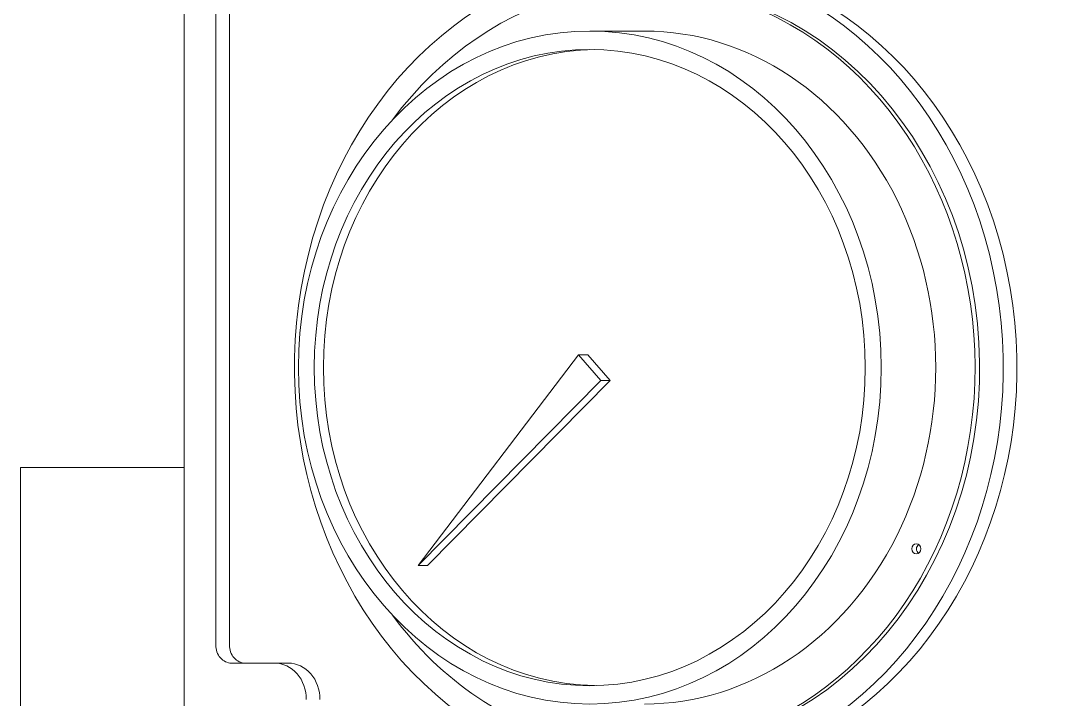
# Model space of a CAD drawing. Header units: inches. Extents: x 20 to 536, y 8 to 344.
# Drawn here: x 373.87 to 380.91, y 121.26 to 125.92 of the extents above; entities that cross this region are included whole.
import ezdxf

# ---------------------------------------------------------------- set-up
doc = ezdxf.new("R2010")
doc.units = ezdxf.units.IN
doc.header["$LTSCALE"] = 16
doc.header["$MEASUREMENT"] = 0
doc.layers.add('Visible (ANSI)', color=7, linetype='Continuous', lineweight=50)

msp = doc.modelspace()

# ---------------------------------------------------------------- linework, layer by layer
at = {"layer": 'Visible (ANSI)', "linetype": 'Continuous', "lineweight": 18}
for p, q in [((374.995566, 120.788467), (374.995566, 128.288467)), ((375.212103, 121.632217), (375.212103, 127.444717)), ((375.305853, 127.444717), (375.305853, 121.632217)), ((378.157815, 125.850932), (377.782815, 125.850932)), ((376.603943, 122.177188), (377.706268, 123.626821)), ((377.768768, 123.626821), (377.706268, 123.626821)), ((377.706268, 123.626821), (377.859361, 123.450044)), ((377.768768, 123.626821), (377.921861, 123.450044)), ((377.859361, 123.450044), (376.603943, 122.177188)), ((377.921861, 123.450044), (376.666443, 122.177188)), ((377.921861, 123.450044), (377.859361, 123.450044)), ((373.870093, 122.850967), (374.088843, 122.850967)), ((373.870093, 122.850967), (373.870093, 120.350967)), ((374.995566, 122.850967), (374.088843, 122.850967)), ((376.666443, 122.177188), (376.603943, 122.177188)), ((375.618022, 121.507217), (375.320356, 121.507217)), ((375.711772, 121.507217), (375.618022, 121.507217))]:
    msp.add_line(p, q, dxfattribs=at)
for centre, major_axis, start_param, end_param in [((378.157815, 123.538432), (0, 2.625), 3.1824788, 7.14836042), ((378.189065, 123.538432), (0, 2.8125), 3.61752935, 8.94884126), ((378.282815, 123.538432), (0, 2.8125), 3.61752935, 6.28318531), ((378.189065, 123.538432), (0, 2.625), 3.1687243, 6.28318531), ((378.157815, 123.538432), (0, 2.3125), 3.14159265, 6.28318531), ((377.845315, 123.538432), (0, 2.186419), 0.01650463, 3.12508802), ((380.058362, 122.292234), (0, -0.035), 3.68317357, 5.74160439), ((378.157815, 123.538432), (0, -2.625), 5.41801019, 6.09219719), ((375.320356, 121.632217), (0, -0.125), 4.71238898, 6.28318531), ((375.414106, 121.632217), (0, -0.125), 4.71238898, 6.28318531), ((375.618022, 121.257217), (0, 0.25), 4.71238898, 6.28318531), ((375.711772, 121.257217), (0, 0.25), 4.71238898, 6.28318531)]:
    msp.add_ellipse(centre, major_axis=major_axis, ratio=0.8660254, start_param=start_param, end_param=end_param, dxfattribs=at)
for centre, major_axis in [((377.782815, 123.538432), (0, 2.3125)), ((377.782815, 123.538432), (0, 2.186419)), ((380.027112, 122.292234), (0, -0.035))]:
    msp.add_ellipse(centre, major_axis=major_axis, ratio=0.8660254, dxfattribs=at)

doc.saveas('drawing.dxf')
